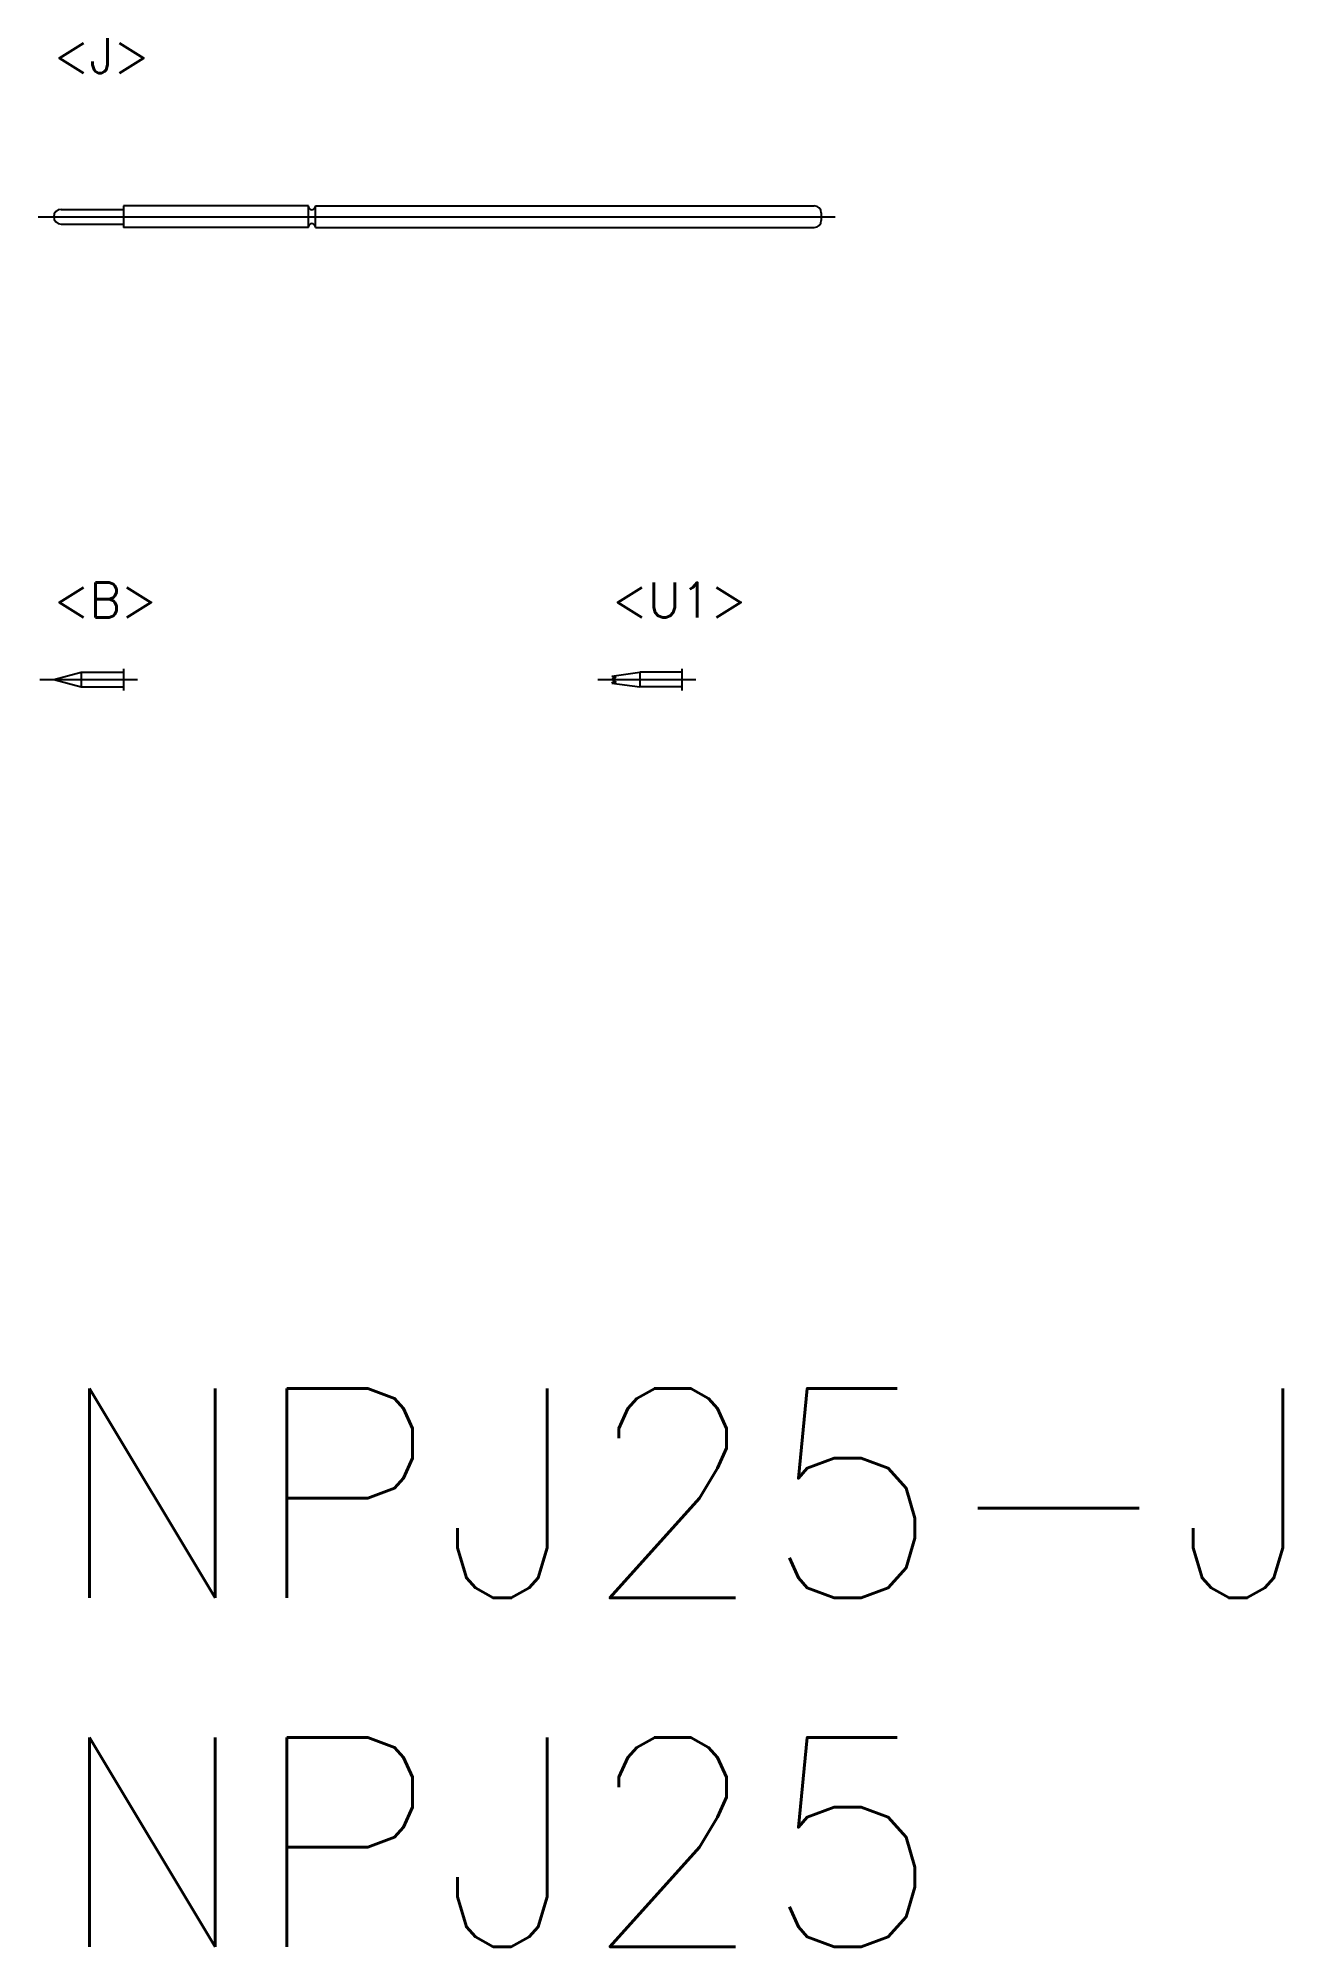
# Model space of a CAD drawing. Extents: x -0.2 to 17.6, y -8 to 19.3.
import ezdxf

# ---------------------------------------------------------------- set-up
doc = ezdxf.new("R2010")
doc.units = 0
doc.header["$LTSCALE"] = 0.5
doc.linetypes.add('CENTER', pattern=[50.8, 31.75, -6.35, 6.35, -6.35])
doc.layers.get('0').update_dxf_attribs({"linetype": 'CONTINUOUS'})
for name, color, linetype in [('MSM_CENTER', 1, 'CENTER'), ('MSM_CONTINUOUS', 7, 'CONTINUOUS'), ('MSM_PART_NUMBER', 7, 'CONTINUOUS')]:
    doc.layers.add(name, color=color, linetype=linetype)
doc.styles.get("Standard").update_dxf_attribs({"font": 'txt.shx', "height": 0.5, "bigfont": 'bigfont.shx'})

# ---------------------------------------------------------------- blocks, each defined once
blk = doc.blocks.new('*U12')
at = {"layer": 'MSM_PART_NUMBER'}
blk.add_text('NPJ25-J', height=3, dxfattribs=at).set_placement((0, -3))
blk = doc.blocks.new('*U13')
at = {"layer": 'MSM_PART_NUMBER'}
blk.add_text('NPJ25', height=3, dxfattribs=at).set_placement((0, -8))
blk = doc.blocks.new('*U15')
at = {"layer": 'MSM_CONTINUOUS'}
blk.add_text('<J>', height=0.5, dxfattribs=at).set_placement((0, 18.846))
blk = doc.blocks.new('*U16')
at = {"layer": 'MSM_CONTINUOUS'}
blk.add_text('<B>', height=0.5, dxfattribs=at).set_placement((0, 11.047))
blk = doc.blocks.new('*U17')
at = {"layer": 'MSM_CONTINUOUS'}
blk.add_text('<U1>', height=0.5, dxfattribs=at).set_placement((8, 11.047))

msp = doc.modelspace()

# ---------------------------------------------------------------- linework, layer by layer
for p, q in [((9, 10.26), (8.4, 10.26)), ((9, 10.05), (8.4, 10.05))]:
    msp.add_line(p, q)
at = {"layer": 'MSM_CENTER'}
for p, q in [((-0.222, 16.788), (11.2, 16.788)), ((-0.2, 10.155), (1.2, 10.155)), ((7.8, 10.155), (9.2, 10.155))]:
    msp.add_line(p, q, dxfattribs=at)
at = {"layer": 'MSM_CONTINUOUS'}
for p, q in [((0.105, 16.893), (1, 16.893)), ((0.105, 16.683), (1, 16.683)), ((3.65, 16.943), (1, 16.943)), ((1, 16.943), (1, 16.633)), ((3.65, 16.633), (3.65, 16.943)), ((3.75, 16.633), (3.75, 16.943)), ((3.75, 16.943), (10.9, 16.943)), ((11, 16.843), (11, 16.733)), ((3.65, 16.633), (1, 16.633)), ((3.75, 16.633), (10.9, 16.633)), ((0, 10.155), (0.392, 10.26)), ((0, 10.155), (0.392, 10.05)), ((0.392, 10.26), (1, 10.26)), ((0.392, 10.26), (0.392, 10.05)), ((1, 10.31), (1, 10)), ((8, 10.205), (8.4, 10.26)), ((8, 10.205), (8.06, 10.196)), ((8, 10.205), (8.033, 10.178)), ((8, 10.155), (8.06, 10.196)), ((8, 10.155), (8.06, 10.114)), ((8, 10.105), (8.033, 10.132)), ((8.4, 10.26), (8.4, 10.05)), ((9, 10.31), (9, 10)), ((0.392, 10.05), (1, 10.05)), ((8, 10.105), (8.06, 10.114)), ((8, 10.105), (8.4, 10.05))]:
    msp.add_line(p, q, dxfattribs=at)
for centre, radius, start, end in [((0.105, 16.788), 0.105, 90, 270), ((3.7, 16.938), 0.0502, 185.4526, 354.5474), ((3.7, 16.638), 0.0502, 5.4526, 174.5474), ((10.9, 16.843), 0.1, 0, 90), ((10.9, 16.733), 0.1, 270, 0)]:
    msp.add_arc(centre, radius, start, end, dxfattribs=at)

# ---------------------------------------------------------------- block references
for name in ['*U15', '*U16', '*U17', '*U12', '*U13']:
    msp.add_blockref(name, (0, 0), dxfattribs=at)

doc.saveas('drawing.dxf')
